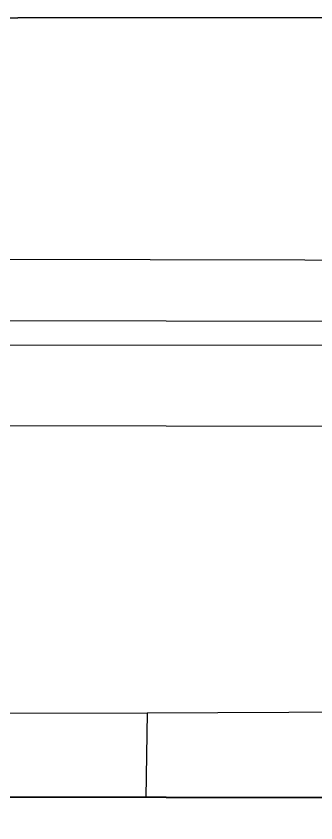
# Model space of a CAD drawing. Header units: millimetres. Extents: x -4997 to -4876, y -8737 to -8661.
# Drawn here: x -4918.055 to -4916.571, y -8708.878 to -8704.879 of the extents above; entities that cross this region are included whole.
import ezdxf

# ---------------------------------------------------------------- set-up
doc = ezdxf.new("R2010")
doc.units = ezdxf.units.MM
doc.header["$LTSCALE"] = 0.1
for name, color, linetype in [('cobertura nova', 4, 'Continuous'), ('imagem', 7, 'Continuous'), ('visto', 9, 'Continuous')]:
    doc.layers.add(name, color=color, linetype=linetype)
doc.layers.add('coberturas', color=7, linetype='Continuous', lineweight=40)
picture_1 = doc.add_image_def('image1.jpg', size_in_pixel=(1920, 1080))

msp = doc.modelspace()

# ---------------------------------------------------------------- linework, layer by layer
at = {"layer": 'cobertura nova'}
for p in [(-4918.1262, -8704.888), (-4914.2062, -8704.888)]:
    msp.add_line(p, (-4918.0462, -8704.888), dxfattribs=at)
at = {"layer": 'coberturas'}
msp.add_line((-4910.2815, -8708.7637), (-4921.9828, -8708.7453), dxfattribs=at)
at = {"layer": 'visto'}
msp.add_line((-4921.9828, -8706.3802), (-4910.2815, -8706.4027), dxfattribs=at).dxf.unprotected_set("ltscale", 0)
for p, q in [((-4921.9828, -8706.5002), (-4910.2815, -8706.5227)), ((-4921.9828, -8706.9002), (-4910.2815, -8706.9227)), ((-4917.4065, -8708.3322), (-4917.4118, -8708.7525))]:
    msp.add_line(p, q, dxfattribs=at)
for points in [[(-4921.9827, -8706.076), (-4911.269, -8706.0993), (-4910.2815, -8706.0998)], [(-4921.9828, -8708.3371), (-4921.4593, -8708.3365), (-4919.9374, -8708.3349), (-4918.8917, -8708.3341), (-4917.4065, -8708.3322), (-4916.3543, -8708.3278), (-4914.8215, -8708.3207), (-4913.8213, -8708.3134), (-4912.2618, -8708.3034), (-4911.2117, -8708.3025), (-4910.2815, -8708.3024)]]:
    msp.add_lwpolyline(points, dxfattribs=at)

# ---------------------------------------------------------------- pictures from other files: only their frames are drawn
at = {"layer": 'imagem'}
image = msp.add_image(picture_1, insert=(-4995.0367, -8736.0525), size_in_units=(116.4021, 65.4762), dxfattribs=at)
image.dxf.flags = 7

doc.saveas('drawing.dxf')
